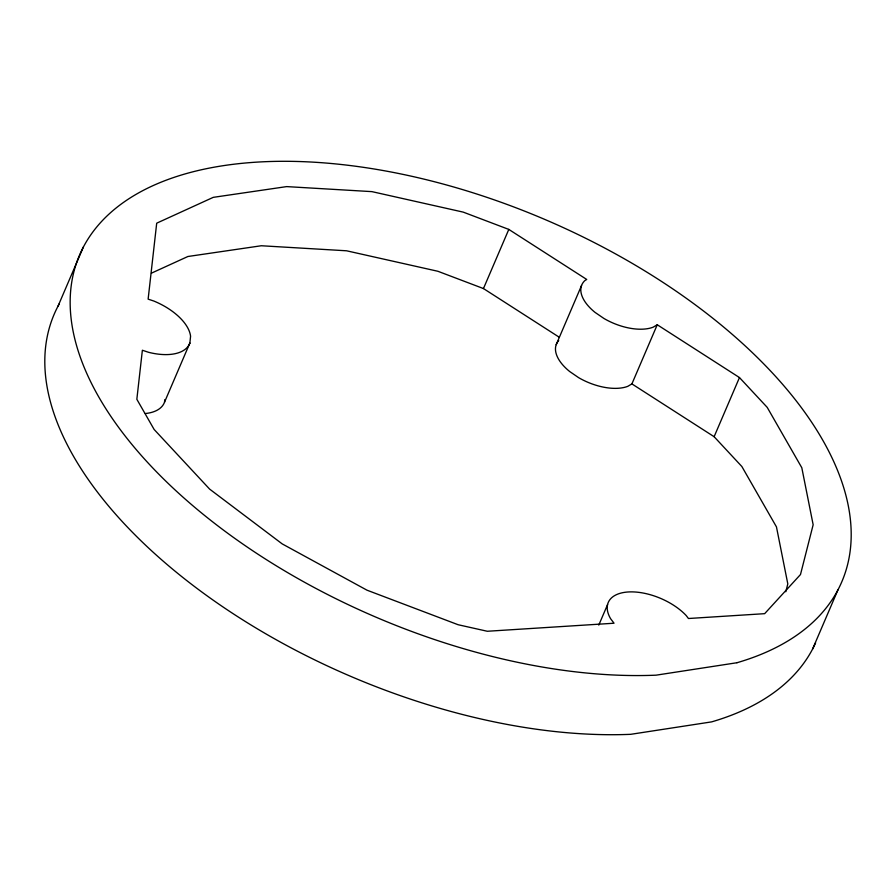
<?xml version="1.0" encoding="UTF-8"?>
<svg xmlns="http://www.w3.org/2000/svg" width="896" height="896" viewBox="0 0 896 896"><rect width="100%" height="100%" fill="white"/><g stroke="black" fill="none" stroke-linecap="round" stroke-linejoin="round"><path stroke-width="1.34" d="M145.387 413.526A48.25 25.144 23.2 0 0 164.528 402.158L164.774 399.706M189.874 343.011L190.579 336.258A48.25 25.144 23.2 0 0 153.832 301.034L148.131 299.141L156.699 223.182L213.248 197.355L286.653 186.603L371.918 191.632L463.243 212.128L508.805 229.41L586.734 279.462L584.942 280.526A43.725 22.781 23.2 0 0 595.034 312.379L604.016 318.517A43.725 22.781 23.2 0 0 653.128 327.197L657.25 324.755L739.469 377.563L767.211 407.378L801.808 467.746L813.154 524.765L800.486 574.538L764.658 613.67L688.453 618.509L686.157 615.496A46.749 24.349 23.2 0 0 629.216 591.92A46.749 24.349 23.2 0 0 610.579 618.677L614.04 623.224L487.301 631.266L458.114 624.725L366.968 590.173L282.218 543.906L209.619 489.104L154.134 429.475L136.842 399.291L142.374 350.246L148.512 352.285A48.25 25.144 23.2 0 0 189.874 343.011L164.528 402.158M785.814 591.741L787.808 583.912L776.462 526.904L741.866 466.525L714.123 436.71L631.904 383.902L627.771 386.344A43.725 22.781 23.2 0 1 578.659 377.675L569.688 371.526A43.725 22.781 23.2 0 1 558.712 340.558M58.061 306.096L83.418 246.938M559.059 337.109L483.459 288.557L508.805 229.41M556.203 344.658L581.549 285.51M631.904 383.902L657.25 324.755M598.786 625.094L607.6 604.52M714.123 436.71L739.469 377.563M812.582 649.062L837.939 589.904M151.458 273.146L187.891 256.502L261.307 245.75L346.573 250.79L437.886 271.275L483.459 288.557M815.595 642.902A414.669 216.048 23.2 0 1 711.592 721.885L630.739 734.317A414.669 216.048 23.2 0 1 195.821 587.53A414.669 216.048 23.2 0 1 59.338 303.744M736.938 662.738L656.085 675.17A414.669 216.048 23.2 0 1 71.658 322.818A414.669 216.048 23.2 0 1 594.082 242.502A414.669 216.048 23.2 0 1 736.938 662.738"/></g></svg>
